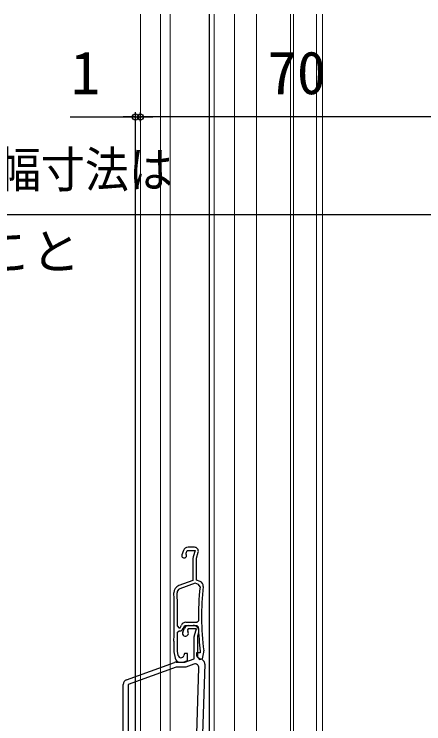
# Model space of a CAD drawing. Units: millimetres, scale not verified. Extents: x -529 to 521, y -782 to 778.
# Drawn here: x -280.4 to -196.7, y 69.6 to 214.7 of the extents above; entities that cross this region are included whole.
import ezdxf
from ezdxf.enums import TextEntityAlignment as Align

# ---------------------------------------------------------------- set-up
doc = ezdxf.new("R2010")
doc.units = ezdxf.units.MM
doc.header["$LTSCALE"] = 4
for name, color, linetype in [('0-3_YKK_11E', 7, 'Continuous'), ('0-5_YKK_13', 4, 'Continuous'), ('0-7_YKK_D', 6, 'Continuous')]:
    doc.layers.add(name, color=color, linetype=linetype)
doc.layers.add('0-4_YKK_12', color=2, linetype='Continuous', lineweight=18)
doc.styles.add('ＭＳ ゴシック', font='')
doc.styles.get('ＭＳ ゴシック').set_extended_font_data('MS Gothic')

msp = doc.modelspace()

# ---------------------------------------------------------------- linework, layer by layer
at = {"layer": '0-3_YKK_11E'}
for p, q in [((-245.802, 105.04), (-246.119, 104.169)), ((-243.549, 105.698), (-244.862, 105.698)), ((-243.388, 98.341), (-246.569, 97.183)), ((-245.941, 88.352), (-245.582, 89.121)), ((-244.676, 89.698), (-243.841, 89.698)), ((-247.734, 84.312), (-247.507, 83.025)), ((-257.439, 78.58), (-247.663, 82.138)), ((-246.522, 82.198), (-246.025, 82.198)), ((-241.398, 81.764), (-241.895, 67.515)), ((-243.095, 67.557), (-242.625, 81.009)), ((-258.097, 21.198), (-258.097, 77.64))]:
    msp.add_line(p, q, dxfattribs=at)
for points in [[(-245.222, 104.258), (-245.247, 104.517), (-245.072, 104.998), (-243.413, 104.998), (-243.803, 103.751)], [(-242.402, 98.726), (-243.149, 98.998), (-243.149, 103.498), (-242.785, 104.659)], [(-243.849, 103.453), (-243.849, 98.918), (-246.759, 97.859)], [(-242.414, 97.58), (-242.74, 98.105), (-243.388, 98.341)], [(-245.326, 90.348), (-243.041, 90.348), (-242.741, 90.653)], [(-247.028, 89.552), (-246.728, 89.248), (-246.476, 89.248), (-246.232, 89.771)], [(-246.999, 88.305), (-246.699, 88.598), (-246.571, 88.598)], [(-245.846, 89.06), (-245.549, 89.698), (-243.058, 89.698), (-242.759, 89.41)], [(-243.551, 87.751), (-243.161, 88.998), (-244.867, 88.998), (-244.966, 88.787), (-244.928, 88.473)], [(-247.321, 82.198), (-245.497, 82.198), (-243.597, 82.89), (-243.597, 87.453)], [(-242.696, 88.14), (-242.897, 87.498), (-242.897, 83.298), (-242.397, 82.798)], [(-247.749, 86.503), (-247.749, 86.493), (-247.749, 84.486)], [(-246.896, 83.594), (-247.049, 84.46), (-247.049, 86.482), (-247.049, 86.492)], [(-242.351, 84.46), (-242.353, 84.37), (-242.353, 84.098), (-243.149, 84.098), (-243.149, 83.485), (-242.518, 82.733), (-241.902, 82.898), (-241.664, 84.248)], [(-245.683, 82.259), (-244.949, 82.526), (-244.949, 83.998), (-245.599, 83.998), (-245.727, 83.537)], [(-243.698, 81.789), (-245.321, 81.198), (-247.321, 81.198), (-257.097, 77.64)], [(-257.097, 77.64), (-257.097, 27.798), (-249.097, 27.798), (-249.097, 32.698)]]:
    msp.add_lwpolyline(points, dxfattribs=at)
for centre, radius, start, end in [((-244.862, 104.698), 1, 90.00001, 159.99998), ((-243.549, 104.898), 0.8, 342.61665, 90), ((-245.649, 103.998), 0.5, 159.99999, 31.31778), ((-242.849, 103.453), 1, 162.61662, 179.99999), ((-242.744, 97.787), 1, 353.55258, 69.99999), ((-246.246, 96.449), 1.5, 110.00002, 181.87259), ((-187.098, 91.498), 55.65, 173.72569, 180.87047), ((-187.098, 91.498), 55, 173.55257, 187.25967), ((-397.666, 91.498), 150, 358.09169, 1.87259), ((-246.296, 96.431), 0.8, 110.00002, 181.8664), ((-397.667, 91.498), 150.651, 359.25983, 1.86639), ((-245.326, 89.348), 1, 90.00001, 155.00001), ((-246.571, 89.398), 0.8, 269.99995, 334.99995), ((-244.676, 88.698), 1, 90.00001, 155.00001), ((-243.841, 88.498), 1.2, 342.61664, 89.99999), ((-187.098, 91.498), 55.7, 182.1491, 187.25965), ((-397.669, 91.499), 150.704, 358.09614, 358.78569), ((-245.397, 88.098), 0.6, 155.00001, 38.61222), ((-242.597, 87.453), 1, 162.61662, 179.99999), ((-246.749, 84.486), 1, 179.99989, 189.9999), ((-242.649, 84.422), 1, 349.99998, 7.25965), ((-246.522, 83.198), 1, 190.00001, 269.99999), ((-246.305, 83.698), 0.6, 190, 344.42221), ((-242.397, 81.798), 1, 358.00002, 90.00002), ((-247.321, 81.198), 1, 89.99994, 109.99995), ((-246.025, 83.198), 1, 269.99994, 289.99995), ((-243.424, 81.037), 0.8, 358.00002, 110.00004), ((-257.097, 77.64), 1, 110.00002, 179.99999)]:
    msp.add_arc(centre, radius, start, end, dxfattribs=at)
at = {"layer": '0-4_YKK_12'}
for p, q in [((-254.599, -3.304), (-254.599, 214.696)), ((-250.499, -3.304), (-250.499, 214.696)), ((-248.499, 9.696), (-248.499, 214.696)), ((-239.498, 31.017), (-239.498, 214.696)), ((-235.399, 31.198), (-235.399, 214.696)), ((-230.899, 31.199), (-230.899, 214.696)), ((-223.899, 10.033), (-223.899, 214.696)), ((-223.299, 10.085), (-223.299, 214.696)), ((-218.599, 10.496), (-218.599, 214.696)), ((-217.399, 214.696), (-217.399, 10.557)), ((-248.499, 84.258), (-248.499, 89.692))]:
    msp.add_line(p, q, dxfattribs=at)
at = {"layer": '0-5_YKK_13'}
msp.add_line((-240.498, 29.467), (-240.498, 214.696), dxfattribs=at)
at = {"layer": '0-7_YKK_D'}
for p, q in [((-255.599, -3.104), (-255.599, 194.694)), ((-254.597, 192.749), (-254.597, 194.694)), ((-255.599, 193.694), (-258.149, 193.694)), ((-255.599, 193.694), (-254.597, 193.694)), ((-254.597, 193.694), (-252.047, 193.694)), ((-184.599, 193.694), (-254.597, 193.694))]:
    msp.add_line(p, q, dxfattribs=at)
for points in [[(-268.989, 193.694), (-255.599, 193.694), (-254.597, 193.694)], [(-125.599, 173.694), (-194.199, 173.694), (-374.715, 173.694)]]:
    msp.add_lwpolyline(points, dxfattribs=at)
for centre in [(-255.599, 193.694), (-254.597, 193.694), (-254.597, 193.694)]:
    msp.add_circle(centre, 0.637, dxfattribs=at)

# ---------------------------------------------------------------- texts
at = {"layer": '0-7_YKK_D', "style": 'ＭＳ ゴシック'}
for s, height, p in [('1', 8.798, (-268.83, 195.694)), ('70', 8.798, (-228.598, 195.694)), ('85mm以下のこと', 7.331, (-336.84, 160.33))]:
    msp.add_text(s, height=height, dxfattribs=at).set_placement(p, align=Align.BOTTOM_LEFT)
at = {"layer": '0-7_YKK_D', "style": 'ＭＳ ゴシック', "width": 0.9}
msp.add_text('※躯体からのサッシ出幅寸法は', height=7.331, dxfattribs=at).set_placement((-373.942, 177.058), align=Align.BOTTOM_LEFT)

doc.saveas('drawing.dxf')
